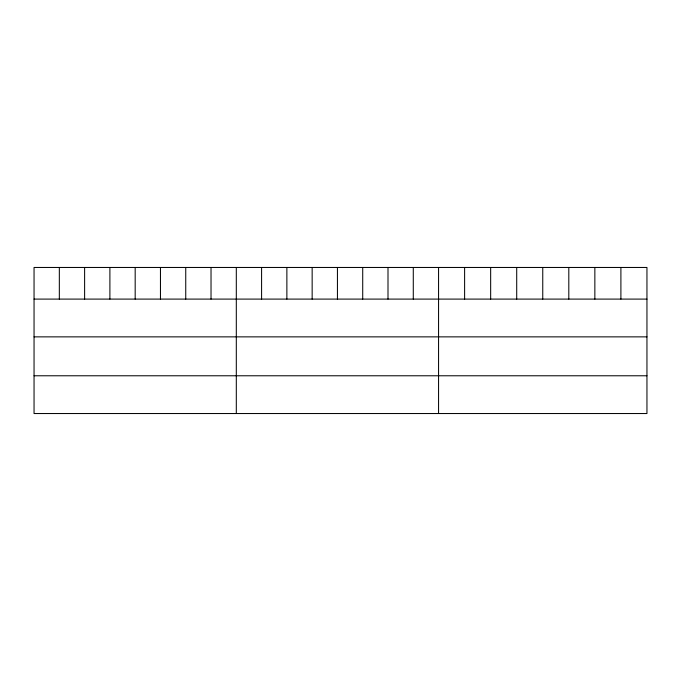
<?xml version="1.0" encoding="UTF-8"?>
<svg xmlns="http://www.w3.org/2000/svg" width="681" height="681" viewBox="0 0 681 681"><rect width="100%" height="100%" fill="white"/><g stroke="black" fill="none" stroke-linecap="round" stroke-linejoin="round"><path stroke-width="1.02" d="M646.95 299.095L646.95 413.537L34.05 413.537L34.05 267.463L646.95 267.463L646.95 299.095L34.05 299.095M34.05 336.865L646.95 336.865M34.05 375.776L646.95 375.776M620.902 267.463L620.902 299.095M594.853 267.463L594.853 299.095M568.805 267.463L568.805 299.095M542.757 267.463L542.757 299.095M516.709 267.463L516.709 299.095M490.66 267.463L490.66 299.095M464.612 267.463L464.612 299.095M438.564 267.463L438.564 413.537M413.282 267.463L413.282 299.095M388 267.463L388 299.095M362.718 267.463L362.718 299.095M337.435 267.463L337.435 299.095M312.153 267.463L312.153 299.095M286.871 267.463L286.871 299.095M261.589 267.463L261.589 299.095M236.307 267.463L236.307 413.537M211.025 267.463L211.025 299.095M185.743 267.463L185.743 299.095M160.461 267.463L160.461 299.095M135.179 267.463L135.179 299.095M109.896 267.463L109.896 299.095M84.614 267.463L84.614 299.095M59.332 267.463L59.332 299.095"/></g></svg>
